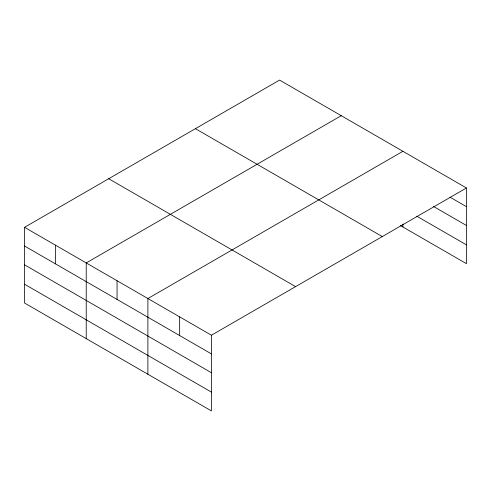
<?xml version="1.0" encoding="UTF-8"?>
<svg xmlns="http://www.w3.org/2000/svg" width="491" height="491" viewBox="0 0 491 491"><rect width="100%" height="100%" fill="white"/><g stroke="black" fill="none" stroke-linecap="round" stroke-linejoin="round"><path stroke-width="0.74" d="M24.55 227.327L211.425 335.218L211.425 410.912L24.55 303.021L24.55 227.327L279.575 80.088L466.45 187.979L466.45 263.673L400.288 225.473M341.245 115.692L86.22 262.93L86.22 338.624M402.915 151.302L147.889 298.534L147.889 374.228M211.425 335.218L466.45 187.979M449.903 197.118L466.45 206.668M433.357 206.373L466.45 225.479M416.81 216.206L466.45 244.862M195.418 128.679L382.293 236.57M108.707 178.736L295.582 286.627M24.55 246.016L211.425 353.907M24.55 264.827L211.425 372.718M24.55 284.209L211.425 392.1M402.915 223.982L402.915 226.989M179.657 316.879L179.657 335.568M117.054 280.735L117.054 299.424M55.385 245.126L55.385 263.814"/></g></svg>
